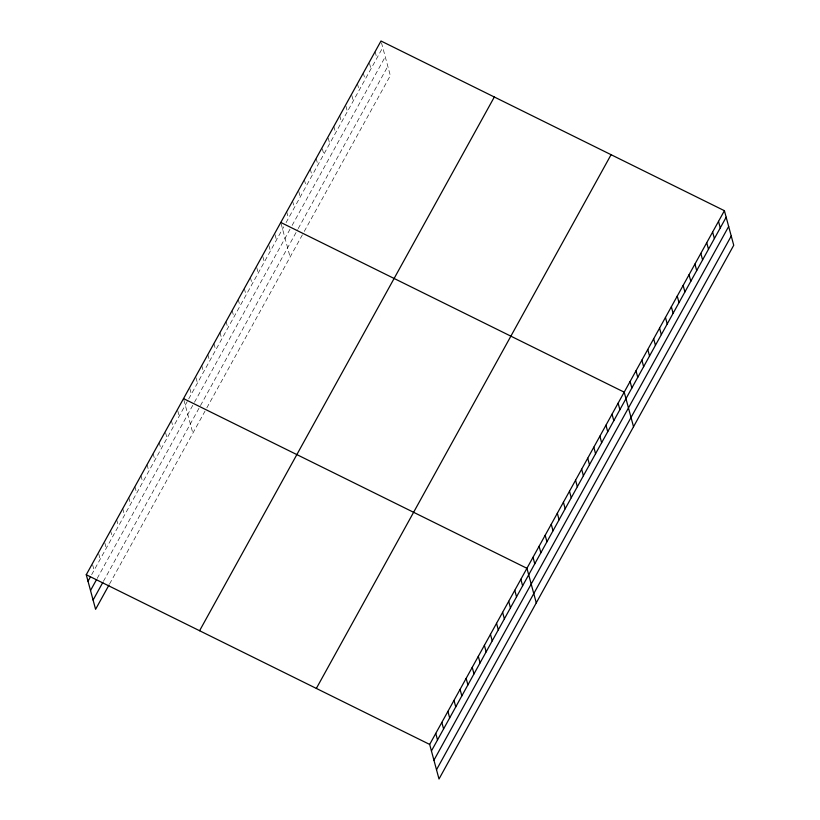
<?xml version="1.0" encoding="UTF-8"?>
<svg xmlns="http://www.w3.org/2000/svg" width="820" height="820" viewBox="0 0 820 820"><rect width="100%" height="100%" fill="white"/><g stroke="black" fill="none" stroke-linecap="round" stroke-linejoin="round"><path stroke-width="0.61" stroke-dasharray="4.1 3.07" d="M91.666 574.646L283.73 226.853M286.088 222.589L382.755 47.519M97.201 578.397L193.858 403.368M194.473 402.271L290.936 227.57M292.115 225.438L385.256 56.785M103.422 581.329L297.639 229.641M298.224 228.575L387.829 66.317M109.572 583.983L205.01 411.158M206.835 407.858L303.677 232.49M304.261 231.424L390.33 75.573L380.992 41M375.099 51.67L376.862 58.199M369.502 63.437L370.968 68.87M363.311 73.021L365.074 79.55M357.417 83.701L359.18 90.22M351.821 95.458L353.287 100.901M345.917 106.139L347.393 111.571M339.736 115.722L341.489 122.241M333.842 126.393L335.595 132.922M328.236 138.16L329.702 143.592M322.342 148.83L323.808 154.273M316.151 158.424L317.914 164.943M310.257 169.094L312.02 175.613M304.363 179.764L306.127 186.294M298.767 191.531L300.233 196.964M292.576 201.115L294.339 207.644M286.682 211.796L288.445 218.315M281.075 223.552L290.116 257.039M274.997 234.561L276.463 240.004M268.919 245.57L270.385 251.012M262.841 256.578L264.306 262.01M256.762 267.587L258.228 273.019M250.387 277.508L252.15 284.027M244.309 288.517L246.072 295.036M238.23 299.526L239.993 306.044M232.152 310.534L233.915 317.053M226.074 321.542L227.837 328.061M219.996 332.551L221.759 339.07M213.917 343.559L215.68 350.078M207.839 354.568L209.602 361.087M201.761 365.577L203.524 372.095M195.97 377.671L197.446 383.104M189.891 388.68L191.367 394.112M183.813 399.688L192.854 433.175M177.735 410.697L179.201 416.13M171.37 420.609L173.123 427.138M165.578 432.714L167.044 438.146M159.203 442.626L160.966 449.155M153.125 453.634L154.888 460.163M147.047 464.643L148.809 471.172M140.968 475.651L142.731 482.18M134.89 486.66L136.653 493.189M128.812 497.668L130.575 504.197M122.733 508.677L124.496 515.206M116.655 519.685L118.418 526.214M110.577 530.694L112.34 537.223M104.786 542.789L106.262 548.231M98.707 553.797L100.183 559.24M92.629 564.806L94.095 570.238"/><path stroke-width="1.23" d="M108.968 585.08L95.591 609.301L86.264 574.728L380.992 41L724.408 210.699L733.736 245.272L439.007 779L429.67 744.427L724.408 210.699M88.017 581.247L90.456 576.849M90.518 590.513L96.596 579.504M93.09 600.045L102.818 582.436M199.588 630.723L494.327 96.996M316.346 688.421L611.084 154.693M431.433 750.946L726.171 217.218M433.934 760.201L728.672 226.474M436.506 769.744L731.245 236.016M280.788 222.466L624.204 392.165L633.532 426.738M183.526 398.602L526.942 568.301L536.27 602.874M86.264 574.728L429.67 744.427M718.515 221.369L720.278 227.898M712.621 232.05L714.384 238.569M706.727 242.72L708.49 249.249M700.833 253.4L702.596 259.919M694.94 264.071L696.692 270.59M689.046 274.741L690.799 281.27M683.152 285.421L684.905 291.94M677.248 296.092L679.011 302.621M671.354 306.772L673.117 313.291M665.461 317.442L667.224 323.972M659.567 328.123L661.33 334.642M653.673 338.793L655.436 345.312M647.779 349.463L649.543 355.993M641.886 360.144L643.649 366.663M635.992 370.814L637.755 377.343M630.098 381.495L631.851 388.014M618.126 403.173L619.879 409.692M612.038 414.182L613.801 420.701M605.959 425.19L607.722 431.709M599.881 436.199L601.644 442.718M593.803 447.207L595.566 453.726M587.725 458.216L589.488 464.735M581.646 469.224L583.409 475.743M575.568 480.233L577.331 486.752M569.49 491.241L571.253 497.76M563.412 502.25L565.175 508.769M557.333 513.258L559.096 519.778M551.255 524.267L553.018 530.786M545.177 535.275L546.93 541.794M539.099 546.284L540.851 552.803M533.02 557.293L534.773 563.811M520.854 579.299L522.617 585.828M514.775 590.308L516.538 596.837M508.697 601.316L510.46 607.845M502.619 612.325L504.382 618.854M496.541 623.333L498.304 629.862M490.462 634.342L492.226 640.871M484.384 645.35L486.147 651.88M478.306 656.359L480.069 662.888M472.228 667.367L473.991 673.896M466.149 678.376L467.912 684.905M460.071 689.384L461.834 695.913M453.993 700.393L455.746 706.922M447.915 711.401L449.667 717.92M441.836 722.41L443.589 728.929M435.758 733.418L437.511 739.937"/></g></svg>
